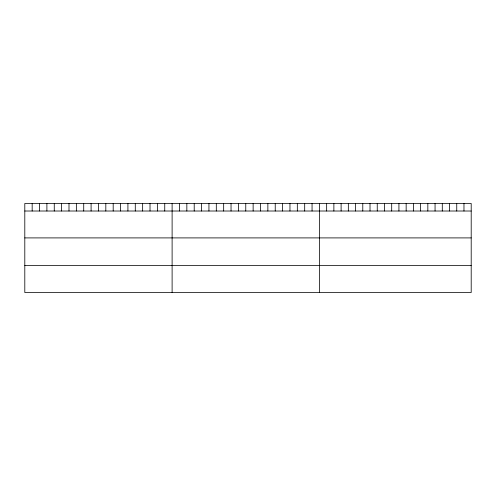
<?xml version="1.0" encoding="UTF-8"?>
<svg xmlns="http://www.w3.org/2000/svg" width="496" height="496" viewBox="0 0 496 496"><rect width="100%" height="100%" fill="white"/><g stroke="black" fill="none" stroke-linecap="round" stroke-linejoin="round"><path stroke-width="0.74" d="M471.2 211.011L471.2 292.522L24.8 292.522L24.8 203.478L471.2 203.478L471.2 211.011L24.8 211.011M24.8 237.906L471.2 237.906M24.8 265.62L471.2 265.62M463.971 203.478L463.971 211.011M456.748 203.478L456.748 211.011M449.519 203.478L449.519 211.011M442.289 203.478L442.289 211.011M435.06 203.478L435.06 211.011M427.837 203.478L427.837 211.011M420.608 203.478L420.608 211.011M413.379 203.478L413.379 211.011M406.156 203.478L406.156 211.011M398.927 203.478L398.927 211.011M391.697 203.478L391.697 211.011M384.468 203.478L384.468 211.011M377.245 203.478L377.245 211.011M370.016 203.478L370.016 211.011M362.787 203.478L362.787 211.011M355.564 203.478L355.564 211.011M348.335 203.478L348.335 211.011M341.105 203.478L341.105 211.011M333.876 203.478L333.876 211.011M326.653 203.478L326.653 211.011M319.424 203.478L319.424 292.522M312.058 203.478L312.058 211.011M304.693 203.478L304.693 211.011M297.327 203.478L297.327 211.011M289.962 203.478L289.962 211.011M282.596 203.478L282.596 211.011M275.23 203.478L275.23 211.011M267.865 203.478L267.865 211.011M260.499 203.478L260.499 211.011M253.134 203.478L253.134 211.011M245.768 203.478L245.768 211.011M238.402 203.478L238.402 211.011M231.037 203.478L231.037 211.011M223.671 203.478L223.671 211.011M216.306 203.478L216.306 211.011M208.94 203.478L208.94 211.011M201.574 203.478L201.574 211.011M194.209 203.478L194.209 211.011M186.843 203.478L186.843 211.011M179.478 203.478L179.478 211.011M172.112 203.478L172.112 292.522M164.746 203.478L164.746 211.011M157.381 203.478L157.381 211.011M150.015 203.478L150.015 211.011M142.65 203.478L142.65 211.011M135.284 203.478L135.284 211.011M127.918 203.478L127.918 211.011M120.553 203.478L120.553 211.011M113.187 203.478L113.187 211.011M105.822 203.478L105.822 211.011M98.456 203.478L98.456 211.011M91.09 203.478L91.09 211.011M83.725 203.478L83.725 211.011M76.359 203.478L76.359 211.011M68.994 203.478L68.994 211.011M61.628 203.478L61.628 211.011M54.262 203.478L54.262 211.011M46.897 203.478L46.897 211.011M39.531 203.478L39.531 211.011M32.166 203.478L32.166 211.011"/></g></svg>
